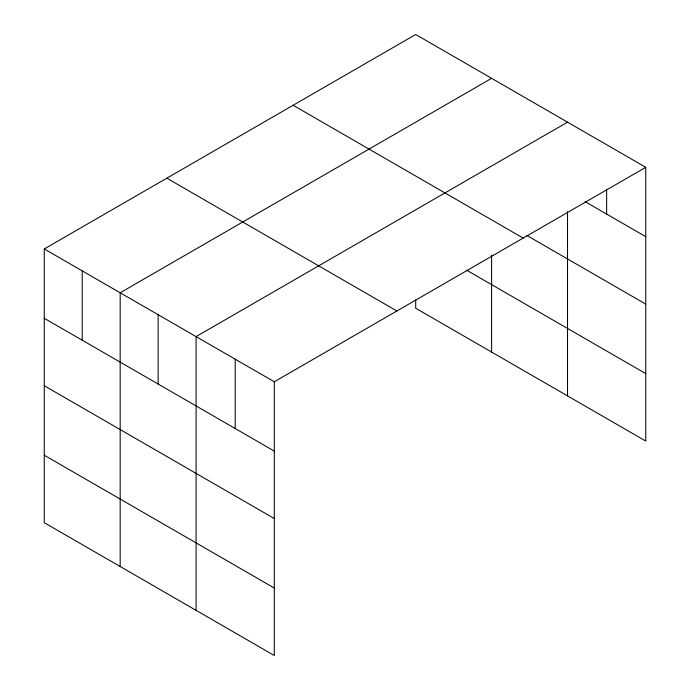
<?xml version="1.0" encoding="UTF-8"?>
<svg xmlns="http://www.w3.org/2000/svg" width="690" height="690" viewBox="0 0 690 690"><rect width="100%" height="100%" fill="white"/><g stroke="black" fill="none" stroke-linecap="round" stroke-linejoin="round"><path stroke-width="1.03" d="M645.745 167.316L274.301 381.768L274.301 655.5L44.255 522.684L44.255 248.952L415.699 34.5L645.745 167.316L645.745 441.048L415.699 308.232L415.699 299.805M567.525 211.52L567.525 395.896M491.608 78.332L120.172 292.776L120.172 566.516M567.525 122.156L196.089 336.608L196.089 610.34M585.224 201.713L645.745 236.653M526.789 235.428L645.745 304.109M293.121 105.268L523.167 238.085M466.613 270.178L645.745 373.601M166.833 178.184L396.879 311M44.255 248.952L274.301 381.768M44.255 318.288L274.301 451.105M44.255 385.736L274.301 518.552M44.255 455.227L274.301 588.053M606.639 189.543L606.639 214.072M491.608 255.128L491.608 352.064M235.195 359.188L235.195 428.524M158.131 314.692L158.131 384.028M82.213 270.86L82.213 340.204"/></g></svg>
